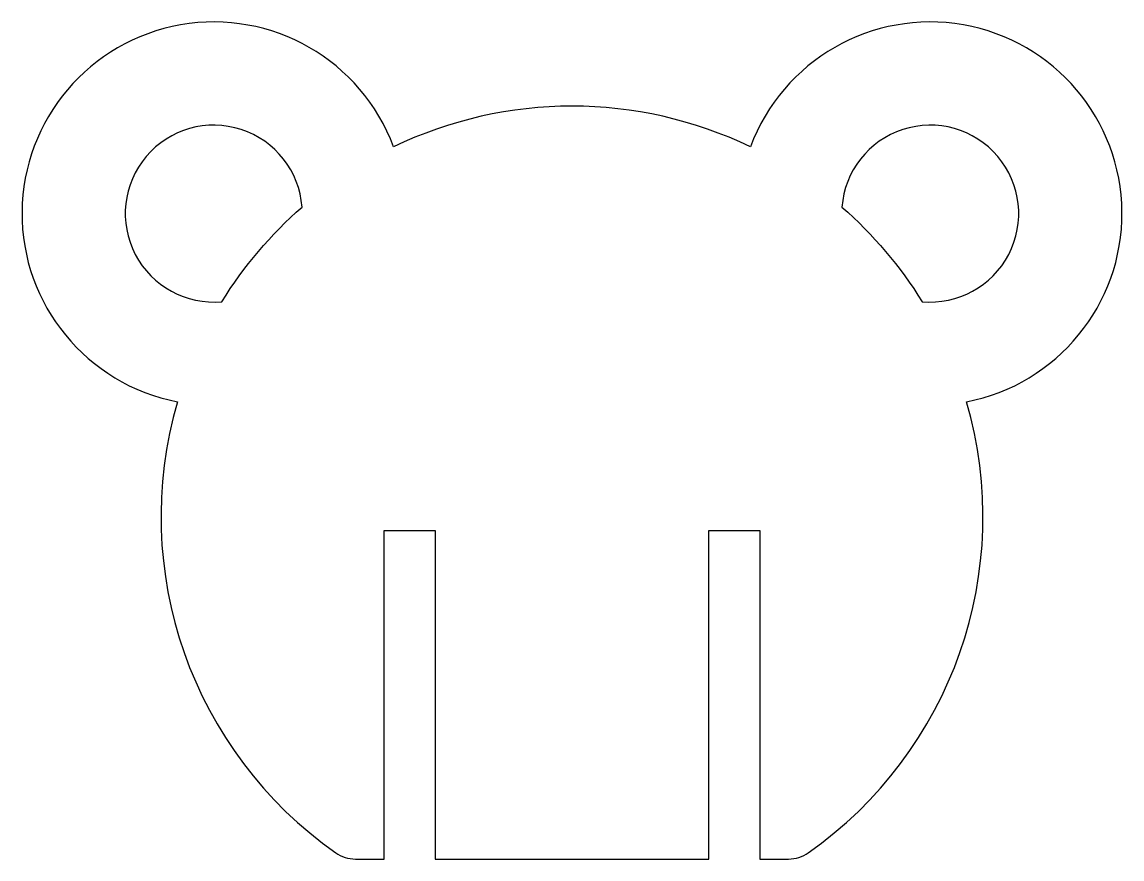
# Model space of a CAD drawing. Header units: inches. Extents: x -2.01 to 2.01, y -1.25 to 1.81.
import ezdxf

# ---------------------------------------------------------------- set-up
doc = ezdxf.new("R2010")
doc.units = ezdxf.units.IN
doc.header["$MEASUREMENT"] = 0

msp = doc.modelspace()

# ---------------------------------------------------------------- linework, layer by layer
for points in [[(0.685, -0.05), (0.685, -1.25), (0.7906, -1.25, 0.154347), (0.8624, -1.2273, 0.320899), (1.44, 0.4201, 1.709546), (0.6513, 1.3512, 0.228419), (-0.6513, 1.3512, 1.709546), (-1.44, 0.4201, 0.320899), (-0.8624, -1.2273, 0.154347), (-0.7906, -1.25), (-0.685, -1.25), (-0.685, -0.05), (-0.5, -0.05), (-0.5, -1.25), (0.5, -1.25), (0.5, -0.05)], [(-0.9852, 1.1311, 2.446286), (-1.2778, 0.7857, -0.075871)], [(1.2778, 0.7857, 2.446286), (0.9852, 1.1311, -0.075871)]]:
    msp.add_lwpolyline(points, format="xyb", close=True)

doc.saveas('drawing.dxf')
